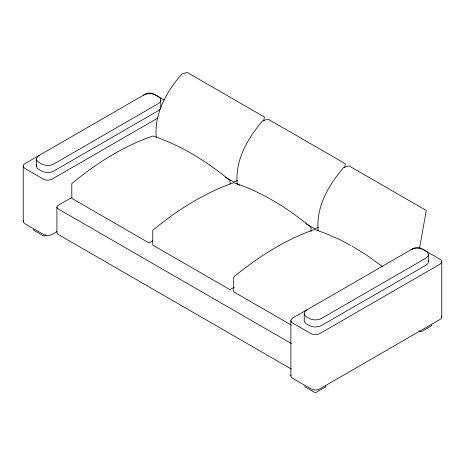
<?xml version="1.0" encoding="UTF-8"?>
<svg xmlns="http://www.w3.org/2000/svg" width="465" height="465" viewBox="0 0 465 465"><rect width="100%" height="100%" fill="white"/><g stroke="black" fill="none" stroke-linecap="round" stroke-linejoin="round"><path stroke-width="0.7" d="M263.707 120.941L264.411 117.035L187.151 72.43L181.646 74.138C166.755 91.588 153.967 113.541 156.263 137.315M344.652 167.667L345.35 163.767L268.09 119.162L262.591 120.871C247.7 138.32 234.906 160.274 237.202 184.047L239.655 185.459M419.529 248.229L426.295 210.5L349.035 165.895L343.53 167.603C328.639 185.047 315.851 207.006 318.147 230.774M157.931 118.005L52.039 179.147A6.074 3.511 0 0 1 43.443 179.147L25.029 168.516A6.074 3.511 0 0 1 25.029 163.552L145.336 94.093A6.074 3.511 0 0 1 153.932 94.093L164.366 100.115M71.976 197.404L58.177 205.367A4.342 2.505 0 0 0 58.177 208.913L291.398 343.565M45.994 235.087L44.797 235.778A1.04 0.599 0 0 1 43.321 235.778L33.747 230.251A1.04 0.599 0 0 1 33.747 229.396M57.05 231.535L52.039 234.43A6.074 3.511 0 0 1 43.443 234.43L25.029 223.799A6.074 3.511 0 0 1 23.459 220.41M152.747 240.829L149.062 242.957L71.802 198.352L71.802 183.594C96.057 163.546 122.981 146.365 152.828 135.983C181.304 145.394 207.041 161.599 230.088 180.589L230.088 184.128M234.302 287.207L230.006 289.689L152.747 245.084L152.747 230.326C176.996 210.279 203.926 193.097 233.767 182.71C262.248 192.126 287.986 208.332 311.027 227.315L311.027 231.57M237.598 180.653L233.517 181.92L225.548 177.316M318.542 227.385L314.462 228.652L305.877 223.694M350.889 245.572L340.461 239.992L327.587 234.18L314.712 229.443C284.865 239.83 257.941 257.011 233.686 277.059L233.686 291.817L291.322 325.093M352.115 246.229L353.342 246.886M419.006 330.772L420.203 331.458A1.04 0.599 0 0 0 421.679 331.458L431.253 325.93A1.04 0.599 0 0 0 431.253 325.082M291.398 369.076L58.177 234.43A4.342 2.505 0 0 1 56.904 232.657L56.904 207.14M353.952 247.264L366.217 254.861L382.451 266.555M441.75 261.714L441.75 317.002M428.393 254.628L428.393 261.714M304.232 313.457L304.232 320.542A8.678 5.01 0 0 0 305.395 323.053A21.936 12.665 0 0 0 309.225 325.506A8.678 5.01 0 0 0 321.501 325.506L425.853 265.259A8.678 5.01 0 0 0 428.096 260.417M290.875 320.542L290.875 375.83M160.768 100.115L160.768 107.206M36.607 158.943L36.607 166.034M23.25 166.034L23.25 221.317M441.541 316.095A6.074 3.511 0 0 1 439.971 319.484L319.664 388.943A6.074 3.511 0 0 1 311.068 388.943L292.654 378.312A6.074 3.511 0 0 1 291.084 374.924M411.118 249.67A8.678 5.01 0 0 1 423.4 249.67A21.936 12.665 0 0 1 425.853 251.083A8.678 5.01 0 0 1 425.853 258.174L321.501 318.42A8.678 5.01 0 0 1 311.027 319.217A21.936 12.665 0 0 1 305.395 315.962A8.678 5.01 0 0 1 306.772 309.911M160.477 108.502A8.678 5.01 0 0 1 158.228 110.751L53.882 170.992A8.678 5.01 0 0 1 41.6 170.992A21.936 12.665 0 0 1 37.77 168.539A8.678 5.01 0 0 1 36.904 164.738M143.499 95.156A8.678 5.01 0 0 1 155.775 95.156A21.936 12.665 0 0 1 159.605 97.609A8.678 5.01 0 0 1 158.228 103.66L53.882 163.907A8.678 5.01 0 0 1 43.402 164.703A21.936 12.665 0 0 1 37.77 161.448A8.678 5.01 0 0 1 39.147 155.403M325.68 386.037A1.04 0.599 0 0 1 325.68 386.886L316.101 392.414A1.04 0.599 0 0 1 314.631 392.414L305.052 386.886A1.04 0.599 0 0 1 304.784 386.305M412.961 248.606L292.654 318.066A6.074 3.511 0 0 0 292.654 323.024L311.068 333.655A6.074 3.511 0 0 0 319.664 333.655L439.971 264.196A6.074 3.511 0 0 0 439.971 259.238L421.557 248.606A6.074 3.511 0 0 0 412.961 248.606"/></g></svg>
